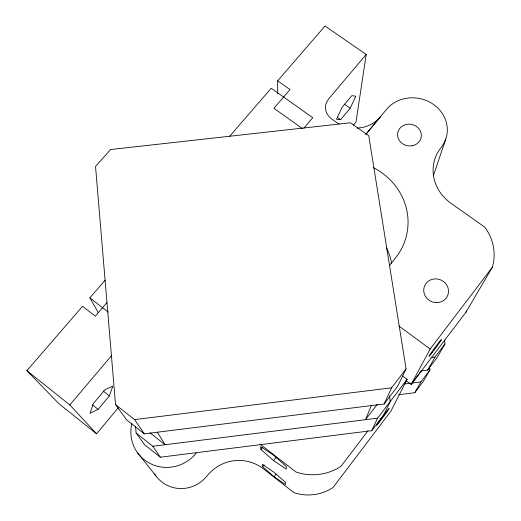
<?xml version="1.0" encoding="UTF-8"?>
<svg xmlns="http://www.w3.org/2000/svg" width="521" height="521" viewBox="0 0 521 521"><rect width="100%" height="100%" fill="white"/><g stroke="black" fill="none" stroke-linecap="round" stroke-linejoin="round"><path stroke-width="0.78" d="M277.7 93.8L277.667 80.801L325.032 26.05L366.204 54.471L355.986 122.051L353.394 125.17M405.95 380.551L411.173 384.439L466.002 312.125L492.293 267.312L492.84 265.384A49.449 46.174 19.4 0 0 485.982 228.823L484.764 227.143L451.023 203.307A42.983 39.231 17.3 0 1 441.033 147.625A33.872 30.811 11.4 0 0 434.234 104.981A33.872 30.811 11.4 0 0 387.689 108.016L365.898 134.307M466.002 312.125L466.328 310.985M433.335 175.766L445.768 139.1M109.345 395.934L112.81 386.146L104.897 389.786L93.357 403.534L90.042 413.303L98.111 409.35L109.345 395.934L103.125 391.024M371.284 405.605L365.521 419.679L377.23 404.335M135.551 426.601L136.124 433.023L144.591 444.726L160.318 457.21L371.766 430.678L377.556 418.174L407.109 379.334L402.564 375.954M384.12 404.009L391.623 387.813L406.08 368.855L368.764 135.734L350.386 122.78L110.654 149.527L95.532 166.401L115.532 404.557L126.518 419.75L144.304 433.83L384.12 404.009L397.66 386.23L406.08 368.855M350.184 108.218L355.843 96.255L351.896 95.623L342.121 107.267L336.507 119.316L340.63 119.628L350.184 108.218L344.427 104.174M407.109 379.334L390.893 411.18L333.004 487.532L331.363 488.594A44.975 44.708 32.8 0 1 295.654 493.159L293.785 492.547L263.45 468.861A41.016 40.358 -63.3 0 0 206.948 476.012A32.465 31.605 -42.1 0 1 154.665 474.045M411.173 384.439L430.17 349.011L492.293 267.312M398.617 394.736L414.723 392.736L420.883 381.932L429.994 369.877L429.48 366.777M420.773 370.945L427.624 370.099L435.042 357.087L445.012 343.925L444.322 339.913M429.994 369.877L423.462 381.17L414.723 392.736M445.012 343.925L437.145 357.517L427.624 370.099M371.766 430.678L383.769 414.872L390.281 401.437L389.428 395.934M421.333 370.906L412.157 383.013L420.883 381.932M367.937 430.86L341.008 466.282L339.119 467.493A51.546 50.96 18.3 0 1 298.116 472.697L295.967 471.993L261.132 444.941A47.001 46.297 -54 0 0 259.979 444.074M274.105 476.735L262.643 466.744L262.402 464.361L273.961 472.221L285.625 482.439L285.528 484.569L274.105 476.735L276.097 474.162M262.643 466.744L264.101 464.869M273.577 460.59L286.211 469.089L286.322 466.484L273.401 455.061L260.611 446.543L260.904 449.454L273.577 460.59L276.013 457.464M389.389 265.658L397.836 254.925A65.079 60.996 7.8 0 0 373.498 167.703M260.904 449.454L262.382 447.572M196.196 453.042L194.73 454.872A37.225 36.066 -36.2 0 1 150.269 463.586A37.225 36.066 -36.2 0 1 131.891 423.384M365.866 134.327L380.148 117.036A31.436 28.492 6.5 0 1 367.943 125.795L366.113 126.46A31.455 28.505 6.5 0 1 357.074 128.094M106.961 302.61L95.31 316.169L82.585 306.283L26.871 370.685L58.906 403.697L96.593 433.811L118.176 407.871M96.593 433.811L69.827 404.941L111.696 355.426M303.899 128.146L312.756 117.674L271.233 88.238L229.474 136.509M366.204 54.471L328.686 98.84L326.354 102.748A15.76 14.328 5.6 0 0 328.295 115.695L330.946 118.417L335.921 121.966A31.455 28.505 6.5 0 0 339.23 124.024M98.274 312.652L89.866 297.869L105.242 280.096M404.915 383.905L410.548 383.209M115.532 404.557L134.561 419.6L391.623 387.813M136.124 433.023L152.816 446.256L377.556 418.174M431.017 357.582L435.042 357.087M436.591 302.629L439.665 302.258A12.491 11.775 21.5 0 0 448.353 289.285A12.491 11.775 21.5 0 0 435.654 278.878L432.593 279.243A12.491 11.775 21.5 0 0 423.886 292.209A12.491 11.775 21.5 0 0 436.591 302.629M337.426 117.368L340.63 119.628M277.667 80.801L290.041 89.547L273.935 108.29L302.271 128.472M398.786 325.925L430.17 349.011M89.866 297.869L108.316 312.144M150.068 432.853L165.079 444.726L157.394 432.202M92.51 404.902L98.111 409.35M26.871 370.685L69.827 404.941M137.752 453.081L156.013 476.025M134.561 419.6L144.304 433.83M152.816 446.256L160.318 457.21M386.348 247.618A57.128 54.275 8.3 0 1 391.623 263.457M412.762 145.639L409.812 145.971A11.924 10.869 11.3 0 1 398.532 130.367A11.924 10.869 11.3 0 1 418.356 128.133A11.924 10.869 11.3 0 1 412.769 145.639M379.477 421.971A10.609 0.417 -53.3 0 0 389.18 408.464A10.609 0.417 -53.3 0 0 379.835 420.297A10.609 0.417 -53.3 0 0 379.477 421.971M432.222 352.509A10.413 0.397 -53.4 0 0 441.456 339.529A10.413 0.397 -53.4 0 0 432.046 351.584A10.413 0.397 -53.4 0 0 432.222 352.509"/></g></svg>
